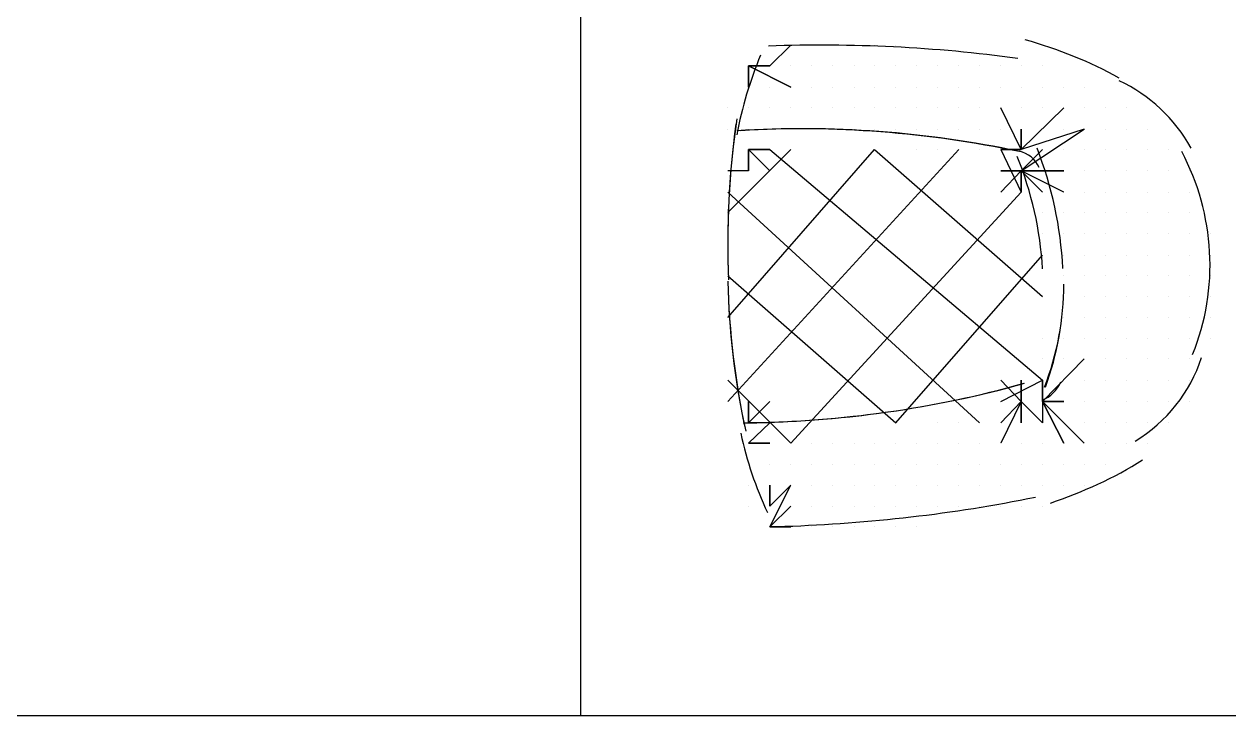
# Model space of a CAD drawing. Header units: millimetres. Extents: x 14 to 406, y 10 to 287.
# Drawn here: x 329.909 to 332.34, y 139.248 to 140.645 of the extents above; entities that cross this region are included whole.
import ezdxf

# ---------------------------------------------------------------- set-up
doc = ezdxf.new("R2010")
doc.units = ezdxf.units.MM
doc.layers.get('0').update_dxf_attribs({"linetype": 'CONTINUOUS'})

msp = doc.modelspace()

# ---------------------------------------------------------------- linework, layer by layer
at = {"color": 0}
for p, q in [((331.032, 139.248), (331.032, 142.043)), ((331.414, 140.561), (331.456, 140.603)), ((331.456, 140.603), (331.414, 140.561)), ((331.414, 140.603), (331.414, 140.603)), ((331.414, 140.603), (331.414, 140.603)), ((331.456, 140.603), (331.456, 140.603)), ((331.456, 140.603), (331.456, 140.603)), ((331.498, 140.603), (331.498, 140.603)), ((331.498, 140.603), (331.498, 140.603)), ((331.541, 140.603), (331.541, 140.603)), ((331.541, 140.603), (331.541, 140.603)), ((331.584, 140.603), (331.584, 140.603)), ((331.584, 140.603), (331.584, 140.603)), ((331.625, 140.603), (331.625, 140.603)), ((331.625, 140.603), (331.625, 140.603)), ((331.668, 140.603), (331.668, 140.603)), ((331.414, 140.561), (331.371, 140.561)), ((331.371, 140.561), (331.456, 140.518)), ((331.456, 140.518), (331.371, 140.561)), ((331.371, 140.561), (331.414, 140.561)), ((331.414, 140.561), (331.371, 140.561)), ((331.371, 140.561), (331.371, 140.518)), ((331.371, 140.518), (331.371, 140.561)), ((331.371, 140.561), (331.371, 140.518)), ((331.371, 140.518), (331.371, 140.561)), ((331.371, 140.561), (331.371, 140.561)), ((331.371, 140.561), (331.371, 140.561)), ((331.371, 140.561), (331.371, 140.561)), ((331.414, 140.561), (331.414, 140.561)), ((331.414, 140.561), (331.414, 140.561)), ((331.414, 140.561), (331.414, 140.561)), ((331.414, 140.561), (331.414, 140.561)), ((331.414, 140.561), (331.414, 140.561)), ((331.456, 140.561), (331.456, 140.561)), ((331.456, 140.561), (331.456, 140.561)), ((331.456, 140.561), (331.456, 140.561)), ((331.456, 140.561), (331.456, 140.561)), ((331.456, 140.561), (331.456, 140.561)), ((331.498, 140.561), (331.498, 140.561)), ((331.498, 140.561), (331.498, 140.561)), ((331.498, 140.561), (331.498, 140.561)), ((331.498, 140.561), (331.498, 140.561)), ((331.541, 140.561), (331.541, 140.561)), ((331.541, 140.561), (331.541, 140.561)), ((331.541, 140.561), (331.541, 140.561)), ((331.541, 140.561), (331.541, 140.561)), ((331.584, 140.561), (331.584, 140.561)), ((331.584, 140.561), (331.584, 140.561)), ((331.584, 140.561), (331.584, 140.561)), ((331.584, 140.561), (331.584, 140.561)), ((331.625, 140.561), (331.625, 140.561)), ((331.625, 140.561), (331.625, 140.561)), ((331.625, 140.561), (331.625, 140.561)), ((331.625, 140.561), (331.625, 140.561)), ((331.668, 140.561), (331.668, 140.561)), ((331.668, 140.561), (331.668, 140.561)), ((331.668, 140.561), (331.668, 140.561)), ((331.668, 140.561), (331.668, 140.561)), ((331.71, 140.561), (331.71, 140.561)), ((331.71, 140.561), (331.71, 140.561)), ((331.71, 140.561), (331.71, 140.561)), ((331.71, 140.561), (331.71, 140.561)), ((331.752, 140.561), (331.752, 140.561)), ((331.752, 140.561), (331.752, 140.561)), ((331.752, 140.561), (331.752, 140.561)), ((331.752, 140.561), (331.752, 140.561)), ((331.795, 140.561), (331.795, 140.561)), ((331.795, 140.561), (331.795, 140.561)), ((331.795, 140.561), (331.795, 140.561)), ((331.795, 140.561), (331.795, 140.561)), ((331.837, 140.561), (331.837, 140.561)), ((331.837, 140.561), (331.837, 140.561)), ((331.837, 140.561), (331.837, 140.561)), ((331.837, 140.561), (331.837, 140.561)), ((331.88, 140.561), (331.88, 140.561)), ((331.88, 140.561), (331.88, 140.561)), ((331.88, 140.561), (331.88, 140.561)), ((331.88, 140.561), (331.88, 140.561)), ((331.921, 140.561), (331.921, 140.561)), ((331.921, 140.561), (331.921, 140.561)), ((331.921, 140.561), (331.921, 140.561)), ((331.921, 140.561), (331.921, 140.561)), ((331.964, 140.561), (331.964, 140.561)), ((331.964, 140.561), (331.964, 140.561)), ((331.371, 140.518), (331.371, 140.518)), ((331.371, 140.518), (331.371, 140.518)), ((331.371, 140.518), (331.371, 140.518)), ((331.371, 140.518), (331.371, 140.518)), ((331.414, 140.518), (331.414, 140.518)), ((331.414, 140.518), (331.414, 140.518)), ((331.414, 140.518), (331.414, 140.518)), ((331.414, 140.518), (331.414, 140.518)), ((331.456, 140.518), (331.456, 140.518)), ((331.456, 140.518), (331.456, 140.518)), ((331.456, 140.518), (331.456, 140.518)), ((331.498, 140.518), (331.498, 140.518)), ((331.498, 140.518), (331.498, 140.518)), ((331.498, 140.518), (331.498, 140.518)), ((331.498, 140.518), (331.498, 140.518)), ((331.541, 140.518), (331.541, 140.518)), ((331.541, 140.518), (331.541, 140.518)), ((331.541, 140.518), (331.541, 140.518)), ((331.541, 140.518), (331.541, 140.518)), ((331.584, 140.518), (331.584, 140.518)), ((331.584, 140.518), (331.584, 140.518)), ((331.584, 140.518), (331.584, 140.518)), ((331.584, 140.518), (331.584, 140.518)), ((331.625, 140.518), (331.625, 140.518)), ((331.625, 140.518), (331.625, 140.518)), ((331.625, 140.518), (331.625, 140.518)), ((331.625, 140.518), (331.625, 140.518)), ((331.668, 140.518), (331.668, 140.518)), ((331.668, 140.518), (331.668, 140.518)), ((331.668, 140.518), (331.668, 140.518)), ((331.668, 140.518), (331.668, 140.518)), ((331.71, 140.518), (331.71, 140.518)), ((331.71, 140.518), (331.71, 140.518)), ((331.71, 140.518), (331.71, 140.518)), ((331.71, 140.518), (331.71, 140.518)), ((331.752, 140.518), (331.752, 140.518)), ((331.752, 140.518), (331.752, 140.518)), ((331.752, 140.518), (331.752, 140.518)), ((331.752, 140.518), (331.752, 140.518)), ((331.795, 140.518), (331.795, 140.518)), ((331.795, 140.518), (331.795, 140.518)), ((331.795, 140.518), (331.795, 140.518)), ((331.837, 140.518), (331.837, 140.518)), ((331.837, 140.518), (331.837, 140.518)), ((331.837, 140.518), (331.837, 140.518)), ((331.837, 140.518), (331.837, 140.518)), ((331.88, 140.518), (331.88, 140.518)), ((331.88, 140.518), (331.88, 140.518)), ((331.88, 140.518), (331.88, 140.518)), ((331.88, 140.518), (331.88, 140.518)), ((331.921, 140.518), (331.921, 140.518)), ((331.921, 140.518), (331.921, 140.518)), ((331.921, 140.518), (331.921, 140.518)), ((331.921, 140.518), (331.921, 140.518)), ((331.964, 140.518), (331.964, 140.518)), ((331.964, 140.518), (331.964, 140.518)), ((331.964, 140.518), (331.964, 140.518)), ((332.007, 140.518), (332.007, 140.518)), ((332.007, 140.518), (332.007, 140.518)), ((332.007, 140.518), (332.007, 140.518)), ((332.007, 140.518), (332.007, 140.518)), ((332.048, 140.518), (332.048, 140.518)), ((332.048, 140.518), (332.048, 140.518)), ((332.048, 140.518), (332.048, 140.518)), ((331.329, 140.476), (331.329, 140.476)), ((331.371, 140.476), (331.371, 140.476)), ((331.371, 140.476), (331.371, 140.476)), ((331.371, 140.476), (331.371, 140.476)), ((331.371, 140.476), (331.371, 140.476)), ((331.414, 140.476), (331.414, 140.476)), ((331.414, 140.476), (331.414, 140.476)), ((331.414, 140.476), (331.414, 140.476)), ((331.414, 140.476), (331.414, 140.476)), ((331.456, 140.476), (331.456, 140.476)), ((331.456, 140.476), (331.456, 140.476)), ((331.456, 140.476), (331.456, 140.476)), ((331.498, 140.476), (331.498, 140.476)), ((331.498, 140.476), (331.498, 140.476)), ((331.498, 140.476), (331.498, 140.476)), ((331.498, 140.476), (331.498, 140.476)), ((331.541, 140.476), (331.541, 140.476)), ((331.541, 140.476), (331.541, 140.476)), ((331.541, 140.476), (331.541, 140.476)), ((331.541, 140.476), (331.541, 140.476)), ((331.584, 140.476), (331.584, 140.476)), ((331.584, 140.476), (331.584, 140.476)), ((331.584, 140.476), (331.584, 140.476)), ((331.584, 140.476), (331.584, 140.476)), ((331.625, 140.476), (331.625, 140.476)), ((331.625, 140.476), (331.625, 140.476)), ((331.625, 140.476), (331.625, 140.476)), ((331.625, 140.476), (331.625, 140.476)), ((331.668, 140.476), (331.668, 140.476)), ((331.668, 140.476), (331.668, 140.476)), ((331.668, 140.476), (331.668, 140.476)), ((331.668, 140.476), (331.668, 140.476)), ((331.71, 140.476), (331.71, 140.476)), ((331.71, 140.476), (331.71, 140.476)), ((331.71, 140.476), (331.71, 140.476)), ((331.71, 140.476), (331.71, 140.476)), ((331.752, 140.476), (331.752, 140.476)), ((331.752, 140.476), (331.752, 140.476)), ((331.752, 140.476), (331.752, 140.476)), ((331.752, 140.476), (331.752, 140.476)), ((331.795, 140.476), (331.795, 140.476)), ((331.795, 140.476), (331.795, 140.476)), ((331.795, 140.476), (331.795, 140.476)), ((331.795, 140.476), (331.795, 140.476)), ((331.837, 140.476), (331.837, 140.476)), ((331.837, 140.476), (331.837, 140.476)), ((331.837, 140.476), (331.837, 140.476)), ((331.837, 140.476), (331.837, 140.476)), ((331.921, 140.392), (331.88, 140.476)), ((331.88, 140.476), (331.88, 140.476)), ((331.88, 140.476), (331.88, 140.476)), ((331.88, 140.476), (331.88, 140.476)), ((331.88, 140.476), (331.88, 140.476)), ((331.921, 140.392), (332.007, 140.476)), ((332.007, 140.476), (331.921, 140.392)), ((331.921, 140.476), (331.921, 140.476)), ((331.921, 140.476), (331.921, 140.476)), ((331.921, 140.476), (331.921, 140.476)), ((331.921, 140.476), (331.921, 140.476)), ((331.921, 140.476), (331.921, 140.476)), ((331.964, 140.476), (331.964, 140.476)), ((331.964, 140.476), (331.964, 140.476)), ((331.964, 140.476), (331.964, 140.476)), ((331.964, 140.476), (331.964, 140.476)), ((332.007, 140.476), (332.007, 140.476)), ((332.007, 140.476), (332.007, 140.476)), ((332.007, 140.476), (332.007, 140.476)), ((332.007, 140.476), (332.007, 140.476)), ((332.048, 140.476), (332.048, 140.476)), ((332.048, 140.476), (332.048, 140.476)), ((332.048, 140.476), (332.048, 140.476)), ((332.048, 140.476), (332.048, 140.476)), ((332.091, 140.476), (332.091, 140.476)), ((332.091, 140.476), (332.091, 140.476)), ((332.091, 140.476), (332.091, 140.476)), ((332.091, 140.476), (332.091, 140.476)), ((332.133, 140.476), (332.133, 140.476)), ((332.133, 140.476), (332.133, 140.476)), ((332.133, 140.476), (332.133, 140.476)), ((332.133, 140.476), (332.133, 140.476)), ((331.329, 140.433), (331.329, 140.433)), ((331.329, 140.433), (331.329, 140.433)), ((331.371, 140.433), (331.371, 140.433)), ((331.371, 140.433), (331.371, 140.433)), ((331.371, 140.433), (331.371, 140.433)), ((331.371, 140.433), (331.371, 140.433)), ((331.414, 140.433), (331.414, 140.433)), ((331.414, 140.433), (331.414, 140.433)), ((331.414, 140.433), (331.414, 140.433)), ((331.456, 140.433), (331.456, 140.433)), ((331.456, 140.433), (331.456, 140.433)), ((331.456, 140.433), (331.456, 140.433)), ((331.456, 140.433), (331.456, 140.433)), ((331.498, 140.433), (331.498, 140.433)), ((331.498, 140.433), (331.498, 140.433)), ((331.498, 140.433), (331.498, 140.433)), ((331.498, 140.433), (331.498, 140.433)), ((331.541, 140.433), (331.541, 140.433)), ((331.541, 140.433), (331.541, 140.433)), ((331.541, 140.433), (331.541, 140.433)), ((331.541, 140.433), (331.541, 140.433)), ((331.584, 140.433), (331.584, 140.433)), ((331.584, 140.433), (331.584, 140.433)), ((331.584, 140.433), (331.584, 140.433)), ((331.625, 140.433), (331.625, 140.433)), ((331.625, 140.433), (331.625, 140.433)), ((331.625, 140.433), (331.625, 140.433)), ((331.625, 140.433), (331.625, 140.433)), ((331.668, 140.433), (331.668, 140.433)), ((331.668, 140.433), (331.668, 140.433)), ((331.668, 140.433), (331.668, 140.433)), ((331.668, 140.433), (331.668, 140.433)), ((331.71, 140.433), (331.71, 140.433)), ((331.71, 140.433), (331.71, 140.433)), ((331.71, 140.433), (331.71, 140.433)), ((331.71, 140.433), (331.71, 140.433)), ((331.752, 140.433), (331.752, 140.433)), ((331.752, 140.433), (331.752, 140.433)), ((331.752, 140.433), (331.752, 140.433)), ((331.795, 140.433), (331.795, 140.433)), ((331.795, 140.433), (331.795, 140.433)), ((331.795, 140.433), (331.795, 140.433)), ((331.795, 140.433), (331.795, 140.433)), ((331.837, 140.433), (331.837, 140.433)), ((331.837, 140.433), (331.837, 140.433)), ((331.837, 140.433), (331.837, 140.433)), ((331.837, 140.433), (331.837, 140.433)), ((331.88, 140.433), (331.88, 140.433)), ((331.88, 140.433), (331.88, 140.433)), ((331.88, 140.433), (331.88, 140.433)), ((331.88, 140.433), (331.88, 140.433)), ((331.921, 140.349), (332.048, 140.433)), ((332.048, 140.433), (331.921, 140.392)), ((331.921, 140.392), (331.921, 140.433)), ((331.921, 140.433), (331.921, 140.392)), ((331.921, 140.392), (331.921, 140.433)), ((331.921, 140.433), (331.921, 140.392)), ((331.921, 140.433), (331.921, 140.433)), ((331.921, 140.433), (331.921, 140.433)), ((331.921, 140.433), (331.921, 140.433)), ((331.964, 140.433), (331.964, 140.433)), ((331.964, 140.433), (331.964, 140.433)), ((331.964, 140.433), (331.964, 140.433)), ((331.964, 140.433), (331.964, 140.433)), ((332.007, 140.433), (332.007, 140.433)), ((332.007, 140.433), (332.007, 140.433)), ((332.007, 140.433), (332.007, 140.433)), ((332.007, 140.433), (332.007, 140.433)), ((332.048, 140.433), (332.048, 140.433)), ((332.048, 140.433), (332.048, 140.433)), ((332.048, 140.433), (332.048, 140.433)), ((332.048, 140.433), (332.048, 140.433)), ((332.091, 140.433), (332.091, 140.433)), ((332.091, 140.433), (332.091, 140.433)), ((332.091, 140.433), (332.091, 140.433)), ((332.133, 140.433), (332.133, 140.433)), ((332.133, 140.433), (332.133, 140.433)), ((332.133, 140.433), (332.133, 140.433)), ((332.133, 140.433), (332.133, 140.433)), ((332.176, 140.433), (332.176, 140.433)), ((332.176, 140.433), (332.176, 140.433)), ((332.176, 140.433), (332.176, 140.433)), ((332.176, 140.433), (332.176, 140.433)), ((331.329, 140.265), (331.456, 140.392)), ((331.329, 140.053), (331.625, 140.392)), ((331.329, 139.883), (331.795, 140.392)), ((331.371, 140.392), (331.414, 140.392)), ((331.414, 140.392), (331.371, 140.392)), ((331.371, 140.392), (331.414, 140.392)), ((331.414, 140.392), (331.371, 140.392)), ((331.371, 140.392), (331.414, 140.349)), ((331.414, 140.349), (331.371, 140.392)), ((331.371, 140.392), (331.371, 140.349)), ((331.371, 140.349), (331.371, 140.392)), ((331.371, 140.392), (331.371, 140.349)), ((331.414, 140.392), (331.964, 139.926)), ((331.625, 140.392), (331.964, 140.095)), ((331.71, 140.392), (331.71, 140.392)), ((331.71, 140.392), (331.71, 140.392)), ((331.71, 140.392), (331.71, 140.392)), ((331.752, 140.392), (331.752, 140.392)), ((331.752, 140.392), (331.752, 140.392)), ((331.752, 140.392), (331.752, 140.392)), ((331.795, 140.392), (331.795, 140.392)), ((331.795, 140.392), (331.795, 140.392)), ((331.795, 140.392), (331.795, 140.392)), ((331.795, 140.392), (331.795, 140.392)), ((331.837, 140.392), (331.837, 140.392)), ((331.837, 140.392), (331.837, 140.392)), ((331.837, 140.392), (331.837, 140.392)), ((331.837, 140.392), (331.837, 140.392)), ((331.921, 140.392), (331.88, 140.392)), ((331.88, 140.392), (331.921, 140.392)), ((331.88, 140.392), (331.88, 140.392)), ((331.88, 140.392), (331.88, 140.392)), ((331.88, 140.392), (331.88, 140.392)), ((331.88, 140.392), (331.88, 140.392)), ((331.88, 140.392), (331.921, 140.306)), ((331.921, 140.349), (331.964, 140.392)), ((331.964, 140.392), (331.921, 140.349)), ((331.921, 140.392), (331.921, 140.392)), ((331.921, 140.392), (331.921, 140.392)), ((331.921, 140.392), (331.921, 140.392)), ((331.964, 140.392), (331.964, 140.392)), ((331.964, 140.392), (331.964, 140.392)), ((331.964, 140.392), (331.964, 140.392)), ((331.964, 140.392), (331.964, 140.392)), ((332.007, 140.392), (332.007, 140.392)), ((332.007, 140.392), (332.007, 140.392)), ((332.007, 140.392), (332.007, 140.392)), ((332.007, 140.392), (332.007, 140.392)), ((332.048, 140.392), (332.048, 140.392)), ((332.048, 140.392), (332.048, 140.392)), ((332.048, 140.392), (332.048, 140.392)), ((332.048, 140.392), (332.048, 140.392)), ((332.091, 140.392), (332.091, 140.392)), ((332.091, 140.392), (332.091, 140.392)), ((332.091, 140.392), (332.091, 140.392)), ((332.091, 140.392), (332.091, 140.392)), ((332.133, 140.392), (332.133, 140.392)), ((332.133, 140.392), (332.133, 140.392)), ((332.133, 140.392), (332.133, 140.392)), ((332.133, 140.392), (332.133, 140.392)), ((332.176, 140.392), (332.176, 140.392)), ((332.176, 140.392), (332.176, 140.392)), ((332.176, 140.392), (332.176, 140.392)), ((332.176, 140.392), (332.176, 140.392)), ((332.218, 140.392), (332.218, 140.392)), ((332.218, 140.392), (332.218, 140.392)), ((332.218, 140.392), (332.218, 140.392)), ((331.371, 140.349), (331.329, 140.349)), ((331.921, 140.349), (331.88, 140.349)), ((331.88, 140.349), (331.921, 140.349)), ((331.921, 140.349), (331.88, 140.349)), ((331.88, 140.349), (331.921, 140.349)), ((331.921, 140.349), (331.88, 140.306)), ((331.88, 140.306), (331.921, 140.349)), ((332.007, 140.306), (331.921, 140.349)), ((331.921, 140.349), (332.007, 140.349)), ((332.007, 140.349), (331.921, 140.349)), ((331.921, 140.349), (331.964, 140.306)), ((331.964, 140.306), (331.921, 140.349)), ((331.921, 140.349), (332.007, 140.349)), ((332.007, 140.349), (331.921, 140.349)), ((331.921, 140.349), (331.921, 140.306)), ((331.921, 140.306), (331.921, 140.349)), ((331.921, 140.349), (331.921, 140.349)), ((331.964, 140.349), (331.964, 140.349)), ((331.964, 140.349), (331.964, 140.349)), ((331.964, 140.349), (331.964, 140.349)), ((331.964, 140.349), (331.964, 140.349)), ((332.007, 140.349), (332.007, 140.349)), ((332.007, 140.349), (332.007, 140.349)), ((332.007, 140.349), (332.007, 140.349)), ((332.007, 140.349), (332.007, 140.349)), ((332.048, 140.349), (332.048, 140.349)), ((332.048, 140.349), (332.048, 140.349)), ((332.048, 140.349), (332.048, 140.349)), ((332.091, 140.349), (332.091, 140.349)), ((332.091, 140.349), (332.091, 140.349)), ((332.091, 140.349), (332.091, 140.349)), ((332.091, 140.349), (332.091, 140.349)), ((332.133, 140.349), (332.133, 140.349)), ((332.133, 140.349), (332.133, 140.349)), ((332.133, 140.349), (332.133, 140.349)), ((332.133, 140.349), (332.133, 140.349)), ((332.176, 140.349), (332.176, 140.349)), ((332.176, 140.349), (332.176, 140.349)), ((332.176, 140.349), (332.176, 140.349)), ((332.176, 140.349), (332.176, 140.349)), ((332.218, 140.349), (332.218, 140.349)), ((332.218, 140.349), (332.218, 140.349)), ((332.218, 140.349), (332.218, 140.349)), ((332.26, 140.349), (332.26, 140.349)), ((332.26, 140.349), (332.26, 140.349)), ((331.329, 140.306), (331.837, 139.84)), ((331.456, 139.799), (331.921, 140.306)), ((331.88, 140.306), (331.88, 140.306)), ((331.964, 140.306), (331.964, 140.306)), ((331.964, 140.306), (331.964, 140.306)), ((331.964, 140.306), (331.964, 140.306)), ((331.964, 140.306), (331.964, 140.306)), ((332.007, 140.306), (332.007, 140.306)), ((332.007, 140.306), (332.007, 140.306)), ((332.007, 140.306), (332.007, 140.306)), ((332.007, 140.306), (332.007, 140.306)), ((332.048, 140.306), (332.048, 140.306)), ((332.048, 140.306), (332.048, 140.306)), ((332.048, 140.306), (332.048, 140.306)), ((332.091, 140.306), (332.091, 140.306)), ((332.091, 140.306), (332.091, 140.306)), ((332.091, 140.306), (332.091, 140.306)), ((332.091, 140.306), (332.091, 140.306)), ((332.133, 140.306), (332.133, 140.306)), ((332.133, 140.306), (332.133, 140.306)), ((332.133, 140.306), (332.133, 140.306)), ((332.133, 140.306), (332.133, 140.306)), ((332.176, 140.306), (332.176, 140.306)), ((332.176, 140.306), (332.176, 140.306)), ((332.176, 140.306), (332.176, 140.306)), ((332.176, 140.306), (332.176, 140.306)), ((332.218, 140.306), (332.218, 140.306)), ((332.218, 140.306), (332.218, 140.306)), ((332.218, 140.306), (332.218, 140.306)), ((332.26, 140.306), (332.26, 140.306)), ((332.26, 140.306), (332.26, 140.306)), ((332.26, 140.306), (332.26, 140.306)), ((331.964, 140.265), (331.964, 140.265)), ((331.964, 140.265), (331.964, 140.265)), ((331.964, 140.265), (331.964, 140.265)), ((332.007, 140.265), (332.007, 140.265)), ((332.007, 140.265), (332.007, 140.265)), ((332.007, 140.265), (332.007, 140.265)), ((332.007, 140.265), (332.007, 140.265)), ((332.048, 140.265), (332.048, 140.265)), ((332.048, 140.265), (332.048, 140.265)), ((332.048, 140.265), (332.048, 140.265)), ((332.048, 140.265), (332.048, 140.265)), ((332.091, 140.265), (332.091, 140.265)), ((332.091, 140.265), (332.091, 140.265)), ((332.091, 140.265), (332.091, 140.265)), ((332.091, 140.265), (332.091, 140.265)), ((332.133, 140.265), (332.133, 140.265)), ((332.133, 140.265), (332.133, 140.265)), ((332.133, 140.265), (332.133, 140.265)), ((332.133, 140.265), (332.133, 140.265)), ((332.133, 140.265), (332.133, 140.265)), ((332.176, 140.265), (332.176, 140.265)), ((332.176, 140.265), (332.176, 140.265)), ((332.176, 140.265), (332.176, 140.265)), ((332.176, 140.265), (332.176, 140.265)), ((332.218, 140.265), (332.218, 140.265)), ((332.218, 140.265), (332.218, 140.265)), ((332.218, 140.265), (332.218, 140.265)), ((332.218, 140.265), (332.218, 140.265)), ((332.26, 140.265), (332.26, 140.265)), ((332.26, 140.265), (332.26, 140.265)), ((332.26, 140.265), (332.26, 140.265)), ((332.26, 140.265), (332.26, 140.265)), ((331.964, 140.222), (331.964, 140.222)), ((331.964, 140.222), (331.964, 140.222)), ((332.007, 140.222), (332.007, 140.222)), ((332.007, 140.222), (332.007, 140.222)), ((332.007, 140.222), (332.007, 140.222)), ((332.048, 140.222), (332.048, 140.222)), ((332.048, 140.222), (332.048, 140.222)), ((332.048, 140.222), (332.048, 140.222)), ((332.048, 140.222), (332.048, 140.222)), ((332.091, 140.222), (332.091, 140.222)), ((332.091, 140.222), (332.091, 140.222)), ((332.091, 140.222), (332.091, 140.222)), ((332.091, 140.222), (332.091, 140.222)), ((332.133, 140.222), (332.133, 140.222)), ((332.133, 140.222), (332.133, 140.222)), ((332.133, 140.222), (332.133, 140.222)), ((332.133, 140.222), (332.133, 140.222)), ((332.176, 140.222), (332.176, 140.222)), ((332.176, 140.222), (332.176, 140.222)), ((332.176, 140.222), (332.176, 140.222)), ((332.218, 140.222), (332.218, 140.222)), ((332.218, 140.222), (332.218, 140.222)), ((332.218, 140.222), (332.218, 140.222)), ((332.218, 140.222), (332.218, 140.222)), ((332.26, 140.222), (332.26, 140.222)), ((332.26, 140.222), (332.26, 140.222)), ((332.26, 140.222), (332.26, 140.222)), ((332.26, 140.222), (332.26, 140.222)), ((332.303, 140.222), (332.303, 140.222)), ((331.668, 139.84), (331.964, 140.179)), ((331.964, 140.179), (331.964, 140.179)), ((332.007, 140.179), (332.007, 140.179)), ((332.007, 140.179), (332.007, 140.179)), ((332.007, 140.179), (332.007, 140.179)), ((332.007, 140.179), (332.007, 140.179)), ((332.048, 140.179), (332.048, 140.179)), ((332.048, 140.179), (332.048, 140.179)), ((332.048, 140.179), (332.048, 140.179)), ((332.048, 140.179), (332.048, 140.179)), ((332.048, 140.179), (332.048, 140.179)), ((332.091, 140.179), (332.091, 140.179)), ((332.091, 140.179), (332.091, 140.179)), ((332.091, 140.179), (332.091, 140.179)), ((332.091, 140.179), (332.091, 140.179)), ((332.133, 140.179), (332.133, 140.179)), ((332.133, 140.179), (332.133, 140.179)), ((332.133, 140.179), (332.133, 140.179)), ((332.133, 140.179), (332.133, 140.179)), ((332.176, 140.179), (332.176, 140.179)), ((332.176, 140.179), (332.176, 140.179)), ((332.176, 140.179), (332.176, 140.179)), ((332.176, 140.179), (332.176, 140.179)), ((332.218, 140.179), (332.218, 140.179)), ((332.218, 140.179), (332.218, 140.179)), ((332.218, 140.179), (332.218, 140.179)), ((332.218, 140.179), (332.218, 140.179)), ((332.26, 140.179), (332.26, 140.179)), ((332.26, 140.179), (332.26, 140.179)), ((332.26, 140.179), (332.26, 140.179)), ((332.26, 140.179), (332.26, 140.179)), ((332.303, 140.179), (332.303, 140.179)), ((332.303, 140.179), (332.303, 140.179)), ((331.329, 140.137), (331.668, 139.84)), ((332.007, 140.137), (332.007, 140.137)), ((332.007, 140.137), (332.007, 140.137)), ((332.007, 140.137), (332.007, 140.137)), ((332.007, 140.137), (332.007, 140.137)), ((332.048, 140.137), (332.048, 140.137)), ((332.048, 140.137), (332.048, 140.137)), ((332.048, 140.137), (332.048, 140.137)), ((332.048, 140.137), (332.048, 140.137)), ((332.091, 140.137), (332.091, 140.137)), ((332.091, 140.137), (332.091, 140.137)), ((332.091, 140.137), (332.091, 140.137)), ((332.091, 140.137), (332.091, 140.137)), ((332.133, 140.137), (332.133, 140.137)), ((332.133, 140.137), (332.133, 140.137)), ((332.133, 140.137), (332.133, 140.137)), ((332.176, 140.137), (332.176, 140.137)), ((332.176, 140.137), (332.176, 140.137)), ((332.176, 140.137), (332.176, 140.137)), ((332.176, 140.137), (332.176, 140.137)), ((332.218, 140.137), (332.218, 140.137)), ((332.218, 140.137), (332.218, 140.137)), ((332.218, 140.137), (332.218, 140.137)), ((332.218, 140.137), (332.218, 140.137)), ((332.26, 140.137), (332.26, 140.137)), ((332.26, 140.137), (332.26, 140.137)), ((332.26, 140.137), (332.26, 140.137)), ((332.26, 140.137), (332.26, 140.137)), ((332.303, 140.137), (332.303, 140.137)), ((332.007, 140.095), (332.007, 140.095)), ((332.007, 140.095), (332.007, 140.095)), ((332.007, 140.095), (332.007, 140.095)), ((332.007, 140.095), (332.007, 140.095)), ((332.048, 140.095), (332.048, 140.095)), ((332.048, 140.095), (332.048, 140.095)), ((332.048, 140.095), (332.048, 140.095)), ((332.048, 140.095), (332.048, 140.095)), ((332.091, 140.095), (332.091, 140.095)), ((332.091, 140.095), (332.091, 140.095)), ((332.091, 140.095), (332.091, 140.095)), ((332.091, 140.095), (332.091, 140.095)), ((332.133, 140.095), (332.133, 140.095)), ((332.133, 140.095), (332.133, 140.095)), ((332.133, 140.095), (332.133, 140.095)), ((332.133, 140.095), (332.133, 140.095)), ((332.176, 140.095), (332.176, 140.095)), ((332.176, 140.095), (332.176, 140.095)), ((332.176, 140.095), (332.176, 140.095)), ((332.176, 140.095), (332.176, 140.095)), ((332.218, 140.095), (332.218, 140.095)), ((332.218, 140.095), (332.218, 140.095)), ((332.218, 140.095), (332.218, 140.095)), ((332.218, 140.095), (332.218, 140.095)), ((332.218, 140.095), (332.218, 140.095)), ((332.26, 140.095), (332.26, 140.095)), ((332.26, 140.095), (332.26, 140.095)), ((332.26, 140.095), (332.26, 140.095)), ((332.26, 140.095), (332.26, 140.095)), ((332.303, 140.095), (332.303, 140.095)), ((332.303, 140.095), (332.303, 140.095)), ((332.007, 140.053), (332.007, 140.053)), ((332.007, 140.053), (332.007, 140.053)), ((332.007, 140.053), (332.007, 140.053)), ((332.007, 140.053), (332.007, 140.053)), ((332.048, 140.053), (332.048, 140.053)), ((332.048, 140.053), (332.048, 140.053)), ((332.048, 140.053), (332.048, 140.053)), ((332.048, 140.053), (332.048, 140.053)), ((332.091, 140.053), (332.091, 140.053)), ((332.091, 140.053), (332.091, 140.053)), ((332.091, 140.053), (332.091, 140.053)), ((332.133, 140.053), (332.133, 140.053)), ((332.133, 140.053), (332.133, 140.053)), ((332.133, 140.053), (332.133, 140.053)), ((332.133, 140.053), (332.133, 140.053)), ((332.176, 140.053), (332.176, 140.053)), ((332.176, 140.053), (332.176, 140.053)), ((332.176, 140.053), (332.176, 140.053)), ((332.176, 140.053), (332.176, 140.053)), ((332.218, 140.053), (332.218, 140.053)), ((332.218, 140.053), (332.218, 140.053)), ((332.218, 140.053), (332.218, 140.053)), ((332.218, 140.053), (332.218, 140.053)), ((332.26, 140.053), (332.26, 140.053)), ((332.26, 140.053), (332.26, 140.053)), ((332.26, 140.053), (332.26, 140.053)), ((332.303, 140.053), (332.303, 140.053)), ((332.303, 140.053), (332.303, 140.053)), ((331.964, 140.01), (331.964, 140.01)), ((332.007, 140.01), (332.007, 140.01)), ((332.007, 140.01), (332.007, 140.01)), ((332.007, 140.01), (332.007, 140.01)), ((332.007, 140.01), (332.007, 140.01)), ((332.007, 140.01), (332.007, 140.01)), ((332.048, 140.01), (332.048, 140.01)), ((332.048, 140.01), (332.048, 140.01)), ((332.048, 140.01), (332.048, 140.01)), ((332.048, 140.01), (332.048, 140.01)), ((332.091, 140.01), (332.091, 140.01)), ((332.091, 140.01), (332.091, 140.01)), ((332.091, 140.01), (332.091, 140.01)), ((332.133, 140.01), (332.133, 140.01)), ((332.133, 140.01), (332.133, 140.01)), ((332.133, 140.01), (332.133, 140.01)), ((332.133, 140.01), (332.133, 140.01)), ((332.176, 140.01), (332.176, 140.01)), ((332.176, 140.01), (332.176, 140.01)), ((332.176, 140.01), (332.176, 140.01)), ((332.176, 140.01), (332.176, 140.01)), ((332.218, 140.01), (332.218, 140.01)), ((332.218, 140.01), (332.218, 140.01)), ((332.218, 140.01), (332.218, 140.01)), ((332.218, 140.01), (332.218, 140.01)), ((332.26, 140.01), (332.26, 140.01)), ((332.26, 140.01), (332.26, 140.01)), ((332.26, 140.01), (332.26, 140.01)), ((332.303, 140.01), (332.303, 140.01)), ((331.964, 139.883), (332.048, 139.969)), ((331.964, 139.969), (331.964, 139.969)), ((331.964, 139.969), (331.964, 139.969)), ((332.007, 139.969), (332.007, 139.969)), ((332.007, 139.969), (332.007, 139.969)), ((332.007, 139.969), (332.007, 139.969)), ((332.007, 139.969), (332.007, 139.969)), ((332.048, 139.969), (332.048, 139.969)), ((332.048, 139.969), (332.048, 139.969)), ((332.048, 139.969), (332.048, 139.969)), ((332.091, 139.969), (332.091, 139.969)), ((332.091, 139.969), (332.091, 139.969)), ((332.091, 139.969), (332.091, 139.969)), ((332.091, 139.969), (332.091, 139.969)), ((332.133, 139.969), (332.133, 139.969)), ((332.133, 139.969), (332.133, 139.969)), ((332.133, 139.969), (332.133, 139.969)), ((332.133, 139.969), (332.133, 139.969)), ((332.176, 139.969), (332.176, 139.969)), ((332.176, 139.969), (332.176, 139.969)), ((332.176, 139.969), (332.176, 139.969)), ((332.176, 139.969), (332.176, 139.969)), ((332.218, 139.969), (332.218, 139.969)), ((332.218, 139.969), (332.218, 139.969)), ((332.218, 139.969), (332.218, 139.969)), ((332.26, 139.969), (332.26, 139.969)), ((332.26, 139.969), (332.26, 139.969)), ((332.26, 139.969), (332.26, 139.969)), ((332.26, 139.969), (332.26, 139.969)), ((331.329, 139.926), (331.456, 139.799)), ((331.921, 139.883), (331.88, 139.926)), ((331.88, 139.926), (331.921, 139.883)), ((331.88, 139.883), (331.964, 139.926)), ((331.921, 139.883), (331.921, 139.926)), ((331.921, 139.926), (331.921, 139.883)), ((331.921, 139.883), (331.921, 139.926)), ((331.921, 139.926), (331.921, 139.926)), ((331.964, 139.883), (331.964, 139.926)), ((331.964, 139.926), (331.964, 139.883)), ((331.964, 139.926), (331.964, 139.926)), ((331.964, 139.926), (331.964, 139.926)), ((331.964, 139.926), (331.964, 139.926)), ((332.007, 139.926), (332.007, 139.926)), ((332.007, 139.926), (332.007, 139.926)), ((332.007, 139.926), (332.007, 139.926)), ((332.007, 139.926), (332.007, 139.926)), ((332.048, 139.926), (332.048, 139.926)), ((332.048, 139.926), (332.048, 139.926)), ((332.048, 139.926), (332.048, 139.926)), ((332.091, 139.926), (332.091, 139.926)), ((332.091, 139.926), (332.091, 139.926)), ((332.091, 139.926), (332.091, 139.926)), ((332.091, 139.926), (332.091, 139.926)), ((332.133, 139.926), (332.133, 139.926)), ((332.133, 139.926), (332.133, 139.926)), ((332.133, 139.926), (332.133, 139.926)), ((332.133, 139.926), (332.133, 139.926)), ((332.176, 139.926), (332.176, 139.926)), ((332.176, 139.926), (332.176, 139.926)), ((332.176, 139.926), (332.176, 139.926)), ((332.176, 139.926), (332.176, 139.926)), ((332.218, 139.926), (332.218, 139.926)), ((332.218, 139.926), (332.218, 139.926)), ((332.218, 139.926), (332.218, 139.926)), ((332.26, 139.926), (332.26, 139.926)), ((332.26, 139.926), (332.26, 139.926)), ((331.371, 139.84), (331.414, 139.883)), ((331.414, 139.883), (331.371, 139.84)), ((331.371, 139.84), (331.371, 139.883)), ((331.371, 139.883), (331.371, 139.84)), ((331.921, 139.883), (331.88, 139.799)), ((331.921, 139.883), (331.88, 139.84)), ((331.88, 139.84), (331.921, 139.883)), ((331.88, 139.883), (331.88, 139.883)), ((331.964, 139.84), (331.921, 139.883)), ((331.921, 139.883), (331.921, 139.84)), ((331.921, 139.84), (331.921, 139.883)), ((331.921, 139.883), (331.921, 139.84)), ((331.921, 139.84), (331.921, 139.883)), ((331.921, 139.883), (331.921, 139.883)), ((331.921, 139.883), (331.921, 139.883)), ((331.921, 139.883), (331.921, 139.883)), ((331.921, 139.883), (331.921, 139.883)), ((331.964, 139.883), (332.007, 139.799)), ((332.007, 139.799), (331.964, 139.883)), ((331.964, 139.883), (331.964, 139.84)), ((331.964, 139.883), (332.007, 139.883)), ((332.007, 139.883), (331.964, 139.883)), ((331.964, 139.883), (332.048, 139.799)), ((332.048, 139.799), (331.964, 139.883)), ((331.964, 139.883), (332.007, 139.883)), ((332.007, 139.883), (331.964, 139.883)), ((331.964, 139.883), (331.964, 139.883)), ((331.964, 139.883), (331.964, 139.883)), ((331.964, 139.883), (331.964, 139.883)), ((331.964, 139.883), (331.964, 139.883)), ((332.007, 139.883), (332.007, 139.883)), ((332.007, 139.883), (332.007, 139.883)), ((332.007, 139.883), (332.007, 139.883)), ((332.007, 139.883), (332.007, 139.883)), ((332.048, 139.883), (332.048, 139.883)), ((332.048, 139.883), (332.048, 139.883)), ((332.048, 139.883), (332.048, 139.883)), ((332.048, 139.883), (332.048, 139.883)), ((332.091, 139.883), (332.091, 139.883)), ((332.091, 139.883), (332.091, 139.883)), ((332.091, 139.883), (332.091, 139.883)), ((332.091, 139.883), (332.091, 139.883)), ((332.133, 139.883), (332.133, 139.883)), ((332.133, 139.883), (332.133, 139.883)), ((332.133, 139.883), (332.133, 139.883)), ((332.133, 139.883), (332.133, 139.883)), ((332.176, 139.883), (332.176, 139.883)), ((332.176, 139.883), (332.176, 139.883)), ((332.176, 139.883), (332.176, 139.883)), ((332.176, 139.883), (332.176, 139.883)), ((332.218, 139.883), (332.218, 139.883)), ((332.218, 139.883), (332.218, 139.883)), ((332.218, 139.883), (332.218, 139.883)), ((332.218, 139.883), (332.218, 139.883)), ((332.26, 139.883), (332.26, 139.883)), ((331.371, 139.799), (331.414, 139.84)), ((331.414, 139.84), (331.371, 139.84)), ((331.752, 139.84), (331.752, 139.84)), ((331.752, 139.84), (331.752, 139.84)), ((331.752, 139.84), (331.752, 139.84)), ((331.795, 139.84), (331.795, 139.84)), ((331.795, 139.84), (331.795, 139.84)), ((331.795, 139.84), (331.795, 139.84)), ((331.795, 139.84), (331.795, 139.84)), ((331.837, 139.84), (331.837, 139.84)), ((331.837, 139.84), (331.837, 139.84)), ((331.837, 139.84), (331.837, 139.84)), ((331.88, 139.84), (331.88, 139.84)), ((331.88, 139.84), (331.88, 139.84)), ((331.88, 139.84), (331.88, 139.84)), ((331.88, 139.84), (331.88, 139.84)), ((331.921, 139.84), (331.921, 139.84)), ((331.921, 139.84), (331.921, 139.84)), ((331.921, 139.84), (331.921, 139.84)), ((331.921, 139.84), (331.921, 139.84)), ((331.964, 139.84), (331.964, 139.84)), ((331.964, 139.84), (331.964, 139.84)), ((331.964, 139.84), (331.964, 139.84)), ((331.964, 139.84), (331.964, 139.84)), ((332.007, 139.84), (332.007, 139.84)), ((332.007, 139.84), (332.007, 139.84)), ((332.007, 139.84), (332.007, 139.84)), ((332.048, 139.84), (332.048, 139.84)), ((332.048, 139.84), (332.048, 139.84)), ((332.048, 139.84), (332.048, 139.84)), ((332.048, 139.84), (332.048, 139.84)), ((332.091, 139.84), (332.091, 139.84)), ((332.091, 139.84), (332.091, 139.84)), ((332.091, 139.84), (332.091, 139.84)), ((332.091, 139.84), (332.091, 139.84)), ((332.133, 139.84), (332.133, 139.84)), ((332.133, 139.84), (332.133, 139.84)), ((332.133, 139.84), (332.133, 139.84)), ((332.133, 139.84), (332.133, 139.84)), ((332.176, 139.84), (332.176, 139.84)), ((332.176, 139.84), (332.176, 139.84)), ((332.176, 139.84), (332.176, 139.84)), ((332.218, 139.84), (332.218, 139.84)), ((332.218, 139.84), (332.218, 139.84)), ((331.371, 139.799), (331.414, 139.799)), ((331.414, 139.799), (331.371, 139.799)), ((331.371, 139.799), (331.371, 139.799)), ((331.371, 139.799), (331.371, 139.799)), ((331.371, 139.799), (331.371, 139.799)), ((331.371, 139.799), (331.371, 139.799)), ((331.414, 139.799), (331.414, 139.799)), ((331.414, 139.799), (331.414, 139.799)), ((331.414, 139.799), (331.414, 139.799)), ((331.414, 139.799), (331.414, 139.799)), ((331.456, 139.799), (331.456, 139.799)), ((331.456, 139.799), (331.456, 139.799)), ((331.456, 139.799), (331.456, 139.799)), ((331.498, 139.799), (331.498, 139.799)), ((331.498, 139.799), (331.498, 139.799)), ((331.498, 139.799), (331.498, 139.799)), ((331.498, 139.799), (331.498, 139.799)), ((331.541, 139.799), (331.541, 139.799)), ((331.541, 139.799), (331.541, 139.799)), ((331.541, 139.799), (331.541, 139.799)), ((331.541, 139.799), (331.541, 139.799)), ((331.584, 139.799), (331.584, 139.799)), ((331.584, 139.799), (331.584, 139.799)), ((331.584, 139.799), (331.584, 139.799)), ((331.584, 139.799), (331.584, 139.799)), ((331.584, 139.799), (331.584, 139.799)), ((331.625, 139.799), (331.625, 139.799)), ((331.625, 139.799), (331.625, 139.799)), ((331.625, 139.799), (331.625, 139.799)), ((331.625, 139.799), (331.625, 139.799)), ((331.668, 139.799), (331.668, 139.799)), ((331.668, 139.799), (331.668, 139.799)), ((331.668, 139.799), (331.668, 139.799)), ((331.668, 139.799), (331.668, 139.799)), ((331.71, 139.799), (331.71, 139.799)), ((331.71, 139.799), (331.71, 139.799)), ((331.71, 139.799), (331.71, 139.799)), ((331.71, 139.799), (331.71, 139.799)), ((331.752, 139.799), (331.752, 139.799)), ((331.752, 139.799), (331.752, 139.799)), ((331.752, 139.799), (331.752, 139.799)), ((331.752, 139.799), (331.752, 139.799)), ((331.795, 139.799), (331.795, 139.799)), ((331.795, 139.799), (331.795, 139.799)), ((331.795, 139.799), (331.795, 139.799)), ((331.795, 139.799), (331.795, 139.799)), ((331.837, 139.799), (331.837, 139.799)), ((331.837, 139.799), (331.837, 139.799)), ((331.837, 139.799), (331.837, 139.799)), ((331.837, 139.799), (331.837, 139.799)), ((331.88, 139.799), (331.88, 139.799)), ((331.88, 139.799), (331.88, 139.799)), ((331.88, 139.799), (331.88, 139.799)), ((331.88, 139.799), (331.88, 139.799)), ((331.921, 139.799), (331.921, 139.799)), ((331.921, 139.799), (331.921, 139.799)), ((331.921, 139.799), (331.921, 139.799)), ((331.921, 139.799), (331.921, 139.799)), ((331.964, 139.799), (331.964, 139.799)), ((331.964, 139.799), (331.964, 139.799)), ((331.964, 139.799), (331.964, 139.799)), ((331.964, 139.799), (331.964, 139.799)), ((332.007, 139.799), (332.007, 139.799)), ((332.007, 139.799), (332.007, 139.799)), ((332.007, 139.799), (332.007, 139.799)), ((332.007, 139.799), (332.007, 139.799)), ((332.048, 139.799), (332.048, 139.799)), ((332.048, 139.799), (332.048, 139.799)), ((332.048, 139.799), (332.048, 139.799)), ((332.048, 139.799), (332.048, 139.799)), ((332.091, 139.799), (332.091, 139.799)), ((332.091, 139.799), (332.091, 139.799)), ((332.091, 139.799), (332.091, 139.799)), ((332.091, 139.799), (332.091, 139.799)), ((332.133, 139.799), (332.133, 139.799)), ((332.133, 139.799), (332.133, 139.799)), ((332.133, 139.799), (332.133, 139.799)), ((332.133, 139.799), (332.133, 139.799)), ((332.176, 139.799), (332.176, 139.799)), ((331.371, 139.756), (331.371, 139.756)), ((331.371, 139.756), (331.371, 139.756)), ((331.371, 139.756), (331.371, 139.756)), ((331.414, 139.756), (331.414, 139.756)), ((331.414, 139.756), (331.414, 139.756)), ((331.414, 139.756), (331.414, 139.756)), ((331.414, 139.756), (331.414, 139.756)), ((331.456, 139.756), (331.456, 139.756)), ((331.456, 139.756), (331.456, 139.756)), ((331.456, 139.756), (331.456, 139.756)), ((331.498, 139.756), (331.498, 139.756)), ((331.498, 139.756), (331.498, 139.756)), ((331.498, 139.756), (331.498, 139.756)), ((331.498, 139.756), (331.498, 139.756)), ((331.541, 139.756), (331.541, 139.756)), ((331.541, 139.756), (331.541, 139.756)), ((331.541, 139.756), (331.541, 139.756)), ((331.541, 139.756), (331.541, 139.756)), ((331.584, 139.756), (331.584, 139.756)), ((331.584, 139.756), (331.584, 139.756)), ((331.584, 139.756), (331.584, 139.756)), ((331.584, 139.756), (331.584, 139.756)), ((331.625, 139.756), (331.625, 139.756)), ((331.625, 139.756), (331.625, 139.756)), ((331.625, 139.756), (331.625, 139.756)), ((331.668, 139.756), (331.668, 139.756)), ((331.668, 139.756), (331.668, 139.756)), ((331.668, 139.756), (331.668, 139.756)), ((331.668, 139.756), (331.668, 139.756)), ((331.71, 139.756), (331.71, 139.756)), ((331.71, 139.756), (331.71, 139.756)), ((331.71, 139.756), (331.71, 139.756)), ((331.71, 139.756), (331.71, 139.756)), ((331.752, 139.756), (331.752, 139.756)), ((331.752, 139.756), (331.752, 139.756)), ((331.752, 139.756), (331.752, 139.756)), ((331.752, 139.756), (331.752, 139.756)), ((331.795, 139.756), (331.795, 139.756)), ((331.795, 139.756), (331.795, 139.756)), ((331.795, 139.756), (331.795, 139.756)), ((331.837, 139.756), (331.837, 139.756)), ((331.837, 139.756), (331.837, 139.756)), ((331.837, 139.756), (331.837, 139.756)), ((331.837, 139.756), (331.837, 139.756)), ((331.88, 139.756), (331.88, 139.756)), ((331.88, 139.756), (331.88, 139.756)), ((331.88, 139.756), (331.88, 139.756)), ((331.88, 139.756), (331.88, 139.756)), ((331.921, 139.756), (331.921, 139.756)), ((331.921, 139.756), (331.921, 139.756)), ((331.921, 139.756), (331.921, 139.756)), ((331.921, 139.756), (331.921, 139.756)), ((331.964, 139.756), (331.964, 139.756)), ((331.964, 139.756), (331.964, 139.756)), ((331.964, 139.756), (331.964, 139.756)), ((332.007, 139.756), (332.007, 139.756)), ((332.007, 139.756), (332.007, 139.756)), ((332.007, 139.756), (332.007, 139.756)), ((332.007, 139.756), (332.007, 139.756)), ((332.048, 139.756), (332.048, 139.756)), ((332.048, 139.756), (332.048, 139.756)), ((332.048, 139.756), (332.048, 139.756)), ((332.048, 139.756), (332.048, 139.756)), ((332.091, 139.756), (332.091, 139.756)), ((332.091, 139.756), (332.091, 139.756)), ((332.091, 139.756), (332.091, 139.756)), ((332.091, 139.756), (332.091, 139.756)), ((331.371, 139.714), (331.371, 139.714)), ((331.371, 139.714), (331.371, 139.714)), ((331.371, 139.714), (331.371, 139.714)), ((331.414, 139.63), (331.456, 139.714)), ((331.456, 139.714), (331.414, 139.672)), ((331.414, 139.672), (331.414, 139.714)), ((331.414, 139.714), (331.414, 139.672)), ((331.414, 139.714), (331.414, 139.714)), ((331.414, 139.714), (331.414, 139.714)), ((331.414, 139.714), (331.414, 139.714)), ((331.414, 139.714), (331.414, 139.714)), ((331.456, 139.714), (331.456, 139.714)), ((331.456, 139.714), (331.456, 139.714)), ((331.456, 139.714), (331.456, 139.714)), ((331.498, 139.714), (331.498, 139.714)), ((331.498, 139.714), (331.498, 139.714)), ((331.498, 139.714), (331.498, 139.714)), ((331.498, 139.714), (331.498, 139.714)), ((331.541, 139.714), (331.541, 139.714)), ((331.541, 139.714), (331.541, 139.714)), ((331.541, 139.714), (331.541, 139.714)), ((331.541, 139.714), (331.541, 139.714)), ((331.584, 139.714), (331.584, 139.714)), ((331.584, 139.714), (331.584, 139.714)), ((331.584, 139.714), (331.584, 139.714)), ((331.584, 139.714), (331.584, 139.714)), ((331.625, 139.714), (331.625, 139.714)), ((331.625, 139.714), (331.625, 139.714)), ((331.625, 139.714), (331.625, 139.714)), ((331.625, 139.714), (331.625, 139.714)), ((331.668, 139.714), (331.668, 139.714)), ((331.668, 139.714), (331.668, 139.714)), ((331.668, 139.714), (331.668, 139.714)), ((331.668, 139.714), (331.668, 139.714)), ((331.71, 139.714), (331.71, 139.714)), ((331.71, 139.714), (331.71, 139.714)), ((331.71, 139.714), (331.71, 139.714)), ((331.71, 139.714), (331.71, 139.714)), ((331.752, 139.714), (331.752, 139.714)), ((331.752, 139.714), (331.752, 139.714)), ((331.752, 139.714), (331.752, 139.714)), ((331.752, 139.714), (331.752, 139.714)), ((331.795, 139.714), (331.795, 139.714)), ((331.795, 139.714), (331.795, 139.714)), ((331.795, 139.714), (331.795, 139.714)), ((331.795, 139.714), (331.795, 139.714)), ((331.837, 139.714), (331.837, 139.714)), ((331.837, 139.714), (331.837, 139.714)), ((331.837, 139.714), (331.837, 139.714)), ((331.837, 139.714), (331.837, 139.714)), ((331.88, 139.714), (331.88, 139.714)), ((331.88, 139.714), (331.88, 139.714)), ((331.88, 139.714), (331.88, 139.714)), ((331.88, 139.714), (331.88, 139.714)), ((331.921, 139.714), (331.921, 139.714)), ((331.921, 139.714), (331.921, 139.714)), ((331.921, 139.714), (331.921, 139.714)), ((331.921, 139.714), (331.921, 139.714)), ((331.964, 139.714), (331.964, 139.714)), ((331.964, 139.714), (331.964, 139.714)), ((331.964, 139.714), (331.964, 139.714)), ((331.964, 139.714), (331.964, 139.714)), ((332.007, 139.714), (332.007, 139.714)), ((332.007, 139.714), (332.007, 139.714)), ((332.007, 139.714), (332.007, 139.714)), ((332.007, 139.714), (332.007, 139.714)), ((332.048, 139.714), (332.048, 139.714)), ((332.048, 139.714), (332.048, 139.714)), ((332.048, 139.714), (332.048, 139.714)), ((331.371, 139.672), (331.371, 139.672)), ((331.414, 139.63), (331.456, 139.672)), ((331.456, 139.672), (331.414, 139.63)), ((331.414, 139.672), (331.414, 139.672)), ((331.414, 139.672), (331.414, 139.672)), ((331.414, 139.672), (331.414, 139.672)), ((331.414, 139.672), (331.414, 139.672)), ((331.456, 139.672), (331.456, 139.672)), ((331.456, 139.672), (331.456, 139.672)), ((331.456, 139.672), (331.456, 139.672)), ((331.456, 139.672), (331.456, 139.672)), ((331.498, 139.672), (331.498, 139.672)), ((331.498, 139.672), (331.498, 139.672)), ((331.498, 139.672), (331.498, 139.672)), ((331.498, 139.672), (331.498, 139.672)), ((331.541, 139.672), (331.541, 139.672)), ((331.541, 139.672), (331.541, 139.672)), ((331.541, 139.672), (331.541, 139.672)), ((331.541, 139.672), (331.541, 139.672)), ((331.584, 139.672), (331.584, 139.672)), ((331.584, 139.672), (331.584, 139.672)), ((331.584, 139.672), (331.584, 139.672)), ((331.625, 139.672), (331.625, 139.672)), ((331.625, 139.672), (331.625, 139.672)), ((331.625, 139.672), (331.625, 139.672)), ((331.625, 139.672), (331.625, 139.672)), ((331.668, 139.672), (331.668, 139.672)), ((331.668, 139.672), (331.668, 139.672)), ((331.668, 139.672), (331.668, 139.672)), ((331.668, 139.672), (331.668, 139.672)), ((331.71, 139.672), (331.71, 139.672)), ((331.71, 139.672), (331.71, 139.672)), ((331.71, 139.672), (331.71, 139.672)), ((331.71, 139.672), (331.71, 139.672)), ((331.752, 139.672), (331.752, 139.672)), ((331.752, 139.672), (331.752, 139.672)), ((331.752, 139.672), (331.752, 139.672)), ((331.752, 139.672), (331.752, 139.672)), ((331.795, 139.672), (331.795, 139.672)), ((331.795, 139.672), (331.795, 139.672)), ((331.795, 139.672), (331.795, 139.672)), ((331.795, 139.672), (331.795, 139.672)), ((331.837, 139.672), (331.837, 139.672)), ((331.837, 139.672), (331.837, 139.672)), ((331.837, 139.672), (331.837, 139.672)), ((331.837, 139.672), (331.837, 139.672)), ((331.837, 139.672), (331.837, 139.672)), ((331.88, 139.672), (331.88, 139.672)), ((331.88, 139.672), (331.88, 139.672)), ((331.88, 139.672), (331.88, 139.672)), ((331.88, 139.672), (331.88, 139.672)), ((331.921, 139.672), (331.921, 139.672)), ((331.921, 139.672), (331.921, 139.672)), ((331.921, 139.672), (331.921, 139.672)), ((331.964, 139.672), (331.964, 139.672)), ((331.414, 139.63), (331.456, 139.63)), ((331.456, 139.63), (331.414, 139.63)), ((331.414, 139.63), (331.414, 139.63)), ((331.414, 139.63), (331.414, 139.63)), ((331.414, 139.63), (331.414, 139.63)), ((331.456, 139.63), (331.456, 139.63)), ((331.456, 139.63), (331.456, 139.63)), ((331.456, 139.63), (331.456, 139.63)), ((331.456, 139.63), (331.456, 139.63)), ((331.498, 139.63), (331.498, 139.63)), ((331.498, 139.63), (331.498, 139.63)), ((331.498, 139.63), (331.498, 139.63)), ((331.498, 139.63), (331.498, 139.63)), ((331.541, 139.63), (331.541, 139.63)), ((331.541, 139.63), (331.541, 139.63)), ((331.541, 139.63), (331.541, 139.63)), ((331.541, 139.63), (331.541, 139.63)), ((331.584, 139.63), (331.584, 139.63)), ((331.584, 139.63), (331.584, 139.63)), ((331.584, 139.63), (331.584, 139.63)), ((331.625, 139.63), (331.625, 139.63)), ((331.625, 139.63), (331.625, 139.63)), ((331.625, 139.63), (331.625, 139.63)), ((331.625, 139.63), (331.625, 139.63)), ((331.668, 139.63), (331.668, 139.63)), ((331.668, 139.63), (331.668, 139.63)), ((331.668, 139.63), (331.668, 139.63)), ((331.668, 139.63), (331.668, 139.63)), ((331.71, 139.63), (331.71, 139.63)), ((331.71, 139.63), (331.71, 139.63)), ((334.038, 139.248), (327.477, 139.248))]:
    msp.add_line(p, q, dxfattribs=at)
for points in [[(331.914, 140.576), (331.748, 140.599), (331.579, 140.607), (331.411, 140.601)], [(332.119, 140.536), (332.06, 140.57), (331.996, 140.594), (331.929, 140.614)], [(331.395, 140.583), (331.374, 140.531), (331.357, 140.477), (331.347, 140.422)], [(332.264, 140.395), (332.231, 140.455), (332.18, 140.502), (332.119, 140.531)], [(331.347, 140.454), (331.331, 140.345), (331.326, 140.237), (331.33, 140.129)], [(331.345, 140.443), (331.331, 140.34), (331.326, 140.233), (331.33, 140.129)], [(331.917, 140.388), (331.73, 140.428), (331.538, 140.442), (331.347, 140.43)], [(331.917, 140.388), (331.73, 140.428), (331.538, 140.442), (331.347, 140.43)], [(331.917, 140.388), (331.732, 140.426), (331.544, 140.442), (331.355, 140.43)], [(331.964, 140.151), (331.96, 140.229), (331.942, 140.306), (331.913, 140.378)], [(331.957, 140.356), (331.95, 140.372), (331.935, 140.385), (331.917, 140.389)], [(331.957, 140.356), (331.95, 140.372), (331.935, 140.385), (331.917, 140.389)], [(332.005, 140.152), (332.001, 140.236), (331.983, 140.317), (331.953, 140.395)], [(332.005, 140.152), (332.001, 140.236), (331.983, 140.317), (331.953, 140.395)], [(332.267, 139.978), (332.321, 140.111), (332.312, 140.262), (332.245, 140.388)], [(331.329, 140.126), (331.331, 140.024), (331.344, 139.922), (331.365, 139.823)], [(331.329, 140.126), (331.331, 140.027), (331.342, 139.929), (331.363, 139.831)], [(331.968, 139.912), (331.994, 139.978), (332.007, 140.049), (332.007, 140.12)], [(331.97, 139.912), (331.994, 139.978), (332.007, 140.049), (332.007, 140.12)], [(331.97, 139.912), (331.994, 139.978), (332.007, 140.049), (332.007, 140.12)], [(332.151, 139.803), (332.215, 139.842), (332.262, 139.901), (332.285, 139.972)], [(331.36, 139.84), (331.552, 139.842), (331.743, 139.868), (331.927, 139.92)], [(331.36, 139.84), (331.552, 139.842), (331.743, 139.868), (331.927, 139.92)], [(331.37, 139.84), (331.559, 139.843), (331.746, 139.869), (331.928, 139.92)], [(331.964, 139.886), (331.98, 139.893), (331.994, 139.905), (332.001, 139.923)], [(331.964, 139.886), (331.98, 139.893), (331.994, 139.905), (332.001, 139.923)], [(331.355, 139.819), (331.367, 139.763), (331.385, 139.71), (331.409, 139.659)], [(331.98, 139.678), (332.045, 139.7), (332.109, 139.729), (332.166, 139.765)], [(331.444, 139.631), (331.615, 139.637), (331.783, 139.656), (331.95, 139.69)]]:
    msp.add_open_spline(points, degree=3, dxfattribs=at)

doc.saveas('drawing.dxf')
